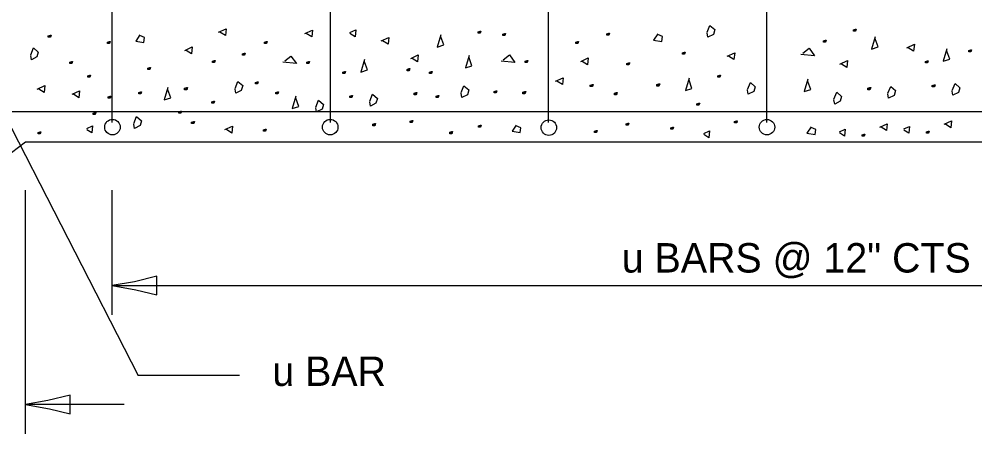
# Model space of a CAD drawing. Extents: x 2133490 to 2172050, y 2138301 to 2145980.
# Drawn here: x 2140823.8 to 2141018.8, y 2142172.5 to 2142257.1 of the extents above; entities that cross this region are included whole.
import ezdxf

# ---------------------------------------------------------------- set-up
doc = ezdxf.new("R2010")
doc.units = 0
for name, color, linetype in [('HS_Dimensions_and_Text', 7, 'Continuous'), ('ROW_Ex_Private_Boundary_Items', 7, 'Continuous'), ('ROW_Pr_Notes', 7, 'Continuous'), ('Topo_Ex_Bridge_Structures', 7, 'Continuous')]:
    doc.layers.add(name, color=color, linetype=linetype)

msp = doc.modelspace()

# ---------------------------------------------------------------- linework, layer by layer
at = {"layer": 'HS_Dimensions_and_Text'}
for p, q in [((2140825.08, 2142172.5), (2140825.08, 2142222.23)), ((2140842.74, 2142196.76), (2140842.74, 2142222.23)), ((2140842.74, 2142202.76), (2141154.44, 2142202.76)), ((2140845.22, 2142178.5), (2140825.08, 2142178.5))]:
    msp.add_line(p, q, dxfattribs=at)
at = {"layer": 'ROW_Ex_Private_Boundary_Items'}
for centre in [(2140842.8, 2142235.09), (2140887.23, 2142235.09), (2140931.84, 2142234.99), (2140976.34, 2142235.08)]:
    msp.add_circle(centre, 1.58, dxfattribs=at)
at = {"layer": 'ROW_Pr_Notes'}
for p, q in [((2140842.74, 2142236.03), (2140842.74, 2142304.06)), ((2140887.27, 2142236.03), (2140887.27, 2142304.06)), ((2140931.8, 2142236.03), (2140931.8, 2142304.06)), ((2140976.33, 2142236.03), (2140976.33, 2142304.06)), ((2140804.4, 2142269.6), (2140848.04, 2142184.39)), ((2140576.59, 2142238.29), (2141407.11, 2142238.29)), ((2140802.77, 2142215.3), (2140825.08, 2142232.1)), ((2140825.08, 2142232.1), (2141349.25, 2142232.1)), ((2140868.74, 2142184.39), (2140848.04, 2142184.39))]:
    msp.add_line(p, q, dxfattribs=at)
for points in [[(2140964.15, 2142254.44), (2140964.71, 2142255.85), (2140965.7, 2142255), (2140965.42, 2142254.02), (2140964.29, 2142253.45), (2140964.15, 2142254.3)], [(2140829.85, 2142253.73), (2140830.14, 2142253.87), (2140830.14, 2142253.45), (2140830, 2142253.45), (2140829.71, 2142253.45), (2140829.71, 2142253.45), (2140829.71, 2142253.73), (2140830.14, 2142253.87), (2140830.28, 2142253.87), (2140830.14, 2142253.45), (2140830, 2142253.45), (2140830, 2142253.87)], [(2140848.39, 2142253.91), (2140847.54, 2142252.65), (2140849.23, 2142252.37), (2140849.37, 2142253.35), (2140848.39, 2142253.78)], [(2140864.46, 2142254.46), (2140866.01, 2142255.16), (2140865.87, 2142253.76), (2140864.74, 2142254.46)], [(2140882.06, 2142254.19), (2140883.61, 2142254.89), (2140883.47, 2142253.48), (2140882.34, 2142254.19)], [(2140891.25, 2142254.37), (2140892.44, 2142254.91), (2140892.31, 2142253.51), (2140891.25, 2142254.16)], [(2140897.64, 2142252.69), (2140899.19, 2142253.4), (2140899.04, 2142251.99), (2140897.92, 2142252.69)], [(2140909.83, 2142253.95), (2140909.08, 2142251.42), (2140910.43, 2142251.86), (2140909.83, 2142253.5)], [(2140917.57, 2142254.53), (2140917.85, 2142254.67), (2140917.85, 2142254.25), (2140917.71, 2142254.25), (2140917.43, 2142254.25), (2140917.43, 2142254.25), (2140917.43, 2142254.53), (2140917.85, 2142254.67), (2140917.99, 2142254.67), (2140917.85, 2142254.25), (2140917.71, 2142254.25), (2140917.71, 2142254.67)], [(2140922.59, 2142254.07), (2140922.87, 2142254.21), (2140922.87, 2142253.79), (2140922.73, 2142253.79), (2140922.45, 2142253.79), (2140922.45, 2142253.79), (2140922.45, 2142254.07), (2140922.87, 2142254.21), (2140923.02, 2142254.21), (2140922.87, 2142253.79), (2140922.73, 2142253.79), (2140922.73, 2142254.21)], [(2140943.79, 2142254.13), (2140944.07, 2142254.27), (2140944.07, 2142253.85), (2140943.93, 2142253.85), (2140943.65, 2142253.85), (2140943.65, 2142253.85), (2140943.65, 2142254.13), (2140944.07, 2142254.27), (2140944.21, 2142254.27), (2140944.07, 2142253.85), (2140943.93, 2142253.85), (2140943.93, 2142254.27)], [(2140954.06, 2142254.13), (2140953.21, 2142252.86), (2140954.9, 2142252.58), (2140955.04, 2142253.56), (2140954.06, 2142253.99)], [(2140994.14, 2142254.95), (2140994.42, 2142255.09), (2140994.42, 2142254.67), (2140994.28, 2142254.67), (2140994, 2142254.67), (2140994, 2142254.67), (2140994, 2142254.95), (2140994.42, 2142255.09), (2140994.56, 2142255.09), (2140994.42, 2142254.67), (2140994.28, 2142254.67), (2140994.28, 2142255.09)], [(2140998.4, 2142253.54), (2140997.66, 2142251), (2140999, 2142251.45), (2140998.4, 2142253.09)], [(2140841.91, 2142252.43), (2140842.19, 2142252.57), (2140842.19, 2142252.15), (2140842.06, 2142252.15), (2140841.77, 2142252.15), (2140841.77, 2142252.15), (2140841.77, 2142252.43), (2140842.19, 2142252.57), (2140842.34, 2142252.57), (2140842.19, 2142252.15), (2140842.06, 2142252.15), (2140842.06, 2142252.57)], [(2140857.54, 2142250.75), (2140859.08, 2142251.45), (2140858.94, 2142250.05), (2140857.82, 2142250.75)], [(2140873.97, 2142252.44), (2140874.25, 2142252.59), (2140874.25, 2142252.16), (2140874.11, 2142252.16), (2140873.83, 2142252.16), (2140873.83, 2142252.16), (2140873.83, 2142252.44), (2140874.25, 2142252.59), (2140874.39, 2142252.59), (2140874.25, 2142252.16), (2140874.11, 2142252.16), (2140874.11, 2142252.59)], [(2140937.5, 2142252.41), (2140937.78, 2142252.55), (2140937.78, 2142252.13), (2140937.64, 2142252.13), (2140937.36, 2142252.13), (2140937.36, 2142252.13), (2140937.36, 2142252.41), (2140937.78, 2142252.55), (2140937.92, 2142252.55), (2140937.78, 2142252.13), (2140937.64, 2142252.13), (2140937.64, 2142252.55)], [(2140988.02, 2142252.69), (2140988.3, 2142252.84), (2140988.3, 2142252.41), (2140988.16, 2142252.41), (2140987.88, 2142252.41), (2140987.88, 2142252.41), (2140987.88, 2142252.69), (2140988.3, 2142252.84), (2140988.44, 2142252.84), (2140988.3, 2142252.41), (2140988.16, 2142252.41), (2140988.16, 2142252.84)], [(2141004.86, 2142251.3), (2141006.41, 2142252), (2141006.27, 2142250.59), (2141005.14, 2142251.3)], [(2140826.12, 2142249.83), (2140826.68, 2142251.24), (2140827.67, 2142250.4), (2140827.39, 2142249.41), (2140826.26, 2142248.85), (2140826.12, 2142249.69)], [(2140869.48, 2142250.02), (2140869.76, 2142250.16), (2140869.76, 2142249.74), (2140869.62, 2142249.74), (2140869.34, 2142249.74), (2140869.34, 2142249.74), (2140869.34, 2142250.02), (2140869.76, 2142250.16), (2140869.9, 2142250.16), (2140869.76, 2142249.74), (2140869.62, 2142249.74), (2140869.62, 2142250.16)], [(2140877.96, 2142248.61), (2140879.22, 2142249.59), (2140880.35, 2142248.05), (2140877.54, 2142248.33)], [(2140903.65, 2142249.11), (2140905.2, 2142249.81), (2140905.06, 2142248.4), (2140903.94, 2142249.11)], [(2140915.56, 2142249.7), (2140914.81, 2142247.16), (2140916.15, 2142247.62), (2140915.56, 2142249.26)], [(2140922.51, 2142248.83), (2140923.78, 2142249.81), (2140924.9, 2142248.26), (2140922.09, 2142248.54)], [(2140959.23, 2142250.24), (2140959.51, 2142250.38), (2140959.51, 2142249.96), (2140959.37, 2142249.96), (2140959.09, 2142249.96), (2140959.09, 2142249.96), (2140959.09, 2142250.24), (2140959.51, 2142250.38), (2140959.65, 2142250.38), (2140959.51, 2142249.96), (2140959.37, 2142249.96), (2140959.37, 2142250.38)], [(2140968.21, 2142249.58), (2140969.75, 2142250.28), (2140969.61, 2142248.87), (2140968.49, 2142249.58)], [(2140983.69, 2142250.21), (2140984.95, 2142251.2), (2140986.07, 2142249.65), (2140983.26, 2142249.93)], [(2141013.06, 2142251.05), (2141012.31, 2142248.52), (2141013.66, 2142248.97), (2141013.06, 2142250.61)], [(2141017.66, 2142250.73), (2141017.95, 2142250.87), (2141017.95, 2142250.45), (2141017.8, 2142250.45), (2141017.52, 2142250.45), (2141017.52, 2142250.45), (2141017.52, 2142250.73), (2141017.95, 2142250.87), (2141018.09, 2142250.87), (2141017.95, 2142250.45), (2141017.8, 2142250.45), (2141017.8, 2142250.87)], [(2140834.23, 2142248.35), (2140834.51, 2142248.49), (2140834.51, 2142248.07), (2140834.37, 2142248.07), (2140834.09, 2142248.07), (2140834.09, 2142248.07), (2140834.09, 2142248.35), (2140834.51, 2142248.49), (2140834.65, 2142248.49), (2140834.51, 2142248.07), (2140834.37, 2142248.07), (2140834.37, 2142248.49)], [(2140863.35, 2142248.53), (2140863.63, 2142248.67), (2140863.63, 2142248.25), (2140863.49, 2142248.25), (2140863.21, 2142248.25), (2140863.21, 2142248.25), (2140863.21, 2142248.53), (2140863.63, 2142248.67), (2140863.77, 2142248.67), (2140863.63, 2142248.25), (2140863.49, 2142248.25), (2140863.49, 2142248.67)], [(2140882.6, 2142248.33), (2140882.88, 2142248.47), (2140882.88, 2142248.05), (2140882.74, 2142248.05), (2140882.46, 2142248.05), (2140882.46, 2142248.05), (2140882.46, 2142248.33), (2140882.88, 2142248.47), (2140883.02, 2142248.47), (2140882.88, 2142248.05), (2140882.74, 2142248.05), (2140882.74, 2142248.47)], [(2140894.21, 2142248.86), (2140893.46, 2142246.33), (2140894.81, 2142246.78), (2140894.21, 2142248.42)], [(2140927.15, 2142248.54), (2140927.43, 2142248.69), (2140927.43, 2142248.26), (2140927.29, 2142248.26), (2140927.01, 2142248.26), (2140927.01, 2142248.26), (2140927.01, 2142248.54), (2140927.43, 2142248.69), (2140927.58, 2142248.69), (2140927.43, 2142248.26), (2140927.29, 2142248.26), (2140927.29, 2142248.69)], [(2140938.34, 2142248.51), (2140939.88, 2142249.22), (2140939.74, 2142247.81), (2140938.62, 2142248.51)], [(2140947.91, 2142248.06), (2140948.19, 2142248.2), (2140948.19, 2142247.78), (2140948.05, 2142247.78), (2140947.77, 2142247.78), (2140947.77, 2142247.78), (2140947.77, 2142248.06), (2140948.19, 2142248.2), (2140948.33, 2142248.2), (2140948.19, 2142247.78), (2140948.05, 2142247.78), (2140948.05, 2142248.2)], [(2140991.24, 2142247.96), (2140992.78, 2142248.67), (2140992.64, 2142247.26), (2140991.52, 2142247.96)], [(2141008.8, 2142248.48), (2141009.08, 2142248.63), (2141009.08, 2142248.2), (2141008.94, 2142248.2), (2141008.66, 2142248.2), (2141008.66, 2142248.2), (2141008.66, 2142248.48), (2141009.08, 2142248.63), (2141009.22, 2142248.63), (2141009.08, 2142248.2), (2141008.94, 2142248.2), (2141008.94, 2142248.63)], [(2140837.89, 2142245.53), (2140838.17, 2142245.68), (2140838.17, 2142245.25), (2140838.03, 2142245.25), (2140837.75, 2142245.25), (2140837.75, 2142245.25), (2140837.75, 2142245.53), (2140838.17, 2142245.68), (2140838.31, 2142245.68), (2140838.17, 2142245.25), (2140838.03, 2142245.25), (2140838.03, 2142245.68)], [(2140850.13, 2142247.1), (2140850.41, 2142247.24), (2140850.41, 2142246.82), (2140850.27, 2142246.82), (2140849.99, 2142246.82), (2140849.99, 2142246.82), (2140849.99, 2142247.1), (2140850.41, 2142247.24), (2140850.55, 2142247.24), (2140850.41, 2142246.82), (2140850.27, 2142246.82), (2140850.27, 2142247.24)], [(2140889.95, 2142246.3), (2140890.23, 2142246.44), (2140890.23, 2142246.01), (2140890.09, 2142246.01), (2140889.81, 2142246.01), (2140889.81, 2142246.01), (2140889.81, 2142246.3), (2140890.23, 2142246.44), (2140890.37, 2142246.44), (2140890.23, 2142246.01), (2140890.09, 2142246.01), (2140890.09, 2142246.44)], [(2140903.07, 2142246.88), (2140903.36, 2142247.02), (2140903.36, 2142246.6), (2140903.22, 2142246.6), (2140902.93, 2142246.6), (2140902.93, 2142246.6), (2140902.93, 2142246.88), (2140903.36, 2142247.02), (2140903.5, 2142247.02), (2140903.36, 2142246.6), (2140903.22, 2142246.6), (2140903.22, 2142247.02)], [(2140907.6, 2142246.3), (2140907.88, 2142246.44), (2140907.88, 2142246.01), (2140907.73, 2142246.01), (2140907.46, 2142246.01), (2140907.46, 2142246.01), (2140907.46, 2142246.3), (2140907.88, 2142246.44), (2140908.02, 2142246.44), (2140907.88, 2142246.01), (2140907.73, 2142246.01), (2140907.73, 2142246.44)], [(2140966.46, 2142245.54), (2140966.75, 2142245.68), (2140966.75, 2142245.26), (2140966.6, 2142245.26), (2140966.32, 2142245.26), (2140966.32, 2142245.26), (2140966.32, 2142245.54), (2140966.75, 2142245.68), (2140966.89, 2142245.68), (2140966.75, 2142245.26), (2140966.6, 2142245.26), (2140966.6, 2142245.68)], [(2140827.47, 2142242.86), (2140829.02, 2142243.56), (2140828.88, 2142242.16), (2140827.76, 2142242.86)], [(2140867.82, 2142242.98), (2140868.39, 2142244.39), (2140869.37, 2142243.55), (2140869.09, 2142242.56), (2140867.97, 2142242), (2140867.82, 2142242.85)], [(2140872.11, 2142244.18), (2140872.39, 2142244.32), (2140872.39, 2142243.9), (2140872.25, 2142243.9), (2140871.97, 2142243.9), (2140871.97, 2142243.9), (2140871.97, 2142244.18), (2140872.39, 2142244.32), (2140872.53, 2142244.32), (2140872.39, 2142243.9), (2140872.25, 2142243.9), (2140872.25, 2142244.32)], [(2140933.2, 2142244.47), (2140934.75, 2142245.17), (2140934.61, 2142243.76), (2140933.48, 2142244.47)], [(2140940.44, 2142243.64), (2140940.72, 2142243.79), (2140940.72, 2142243.37), (2140940.58, 2142243.37), (2140940.3, 2142243.37), (2140940.3, 2142243.37), (2140940.3, 2142243.64), (2140940.72, 2142243.79), (2140940.86, 2142243.79), (2140940.72, 2142243.37), (2140940.58, 2142243.37), (2140940.58, 2142243.79)], [(2140954.03, 2142243.76), (2140954.31, 2142243.9), (2140954.31, 2142243.48), (2140954.17, 2142243.48), (2140953.89, 2142243.48), (2140953.89, 2142243.48), (2140953.89, 2142243.76), (2140954.31, 2142243.9), (2140954.45, 2142243.9), (2140954.31, 2142243.48), (2140954.17, 2142243.48), (2140954.17, 2142243.9)], [(2140960.44, 2142245.09), (2140959.7, 2142242.55), (2140961.04, 2142243), (2140960.44, 2142244.64)], [(2140972.38, 2142242.77), (2140972.95, 2142244.18), (2140973.93, 2142243.33), (2140973.65, 2142242.35), (2140972.53, 2142241.79), (2140972.38, 2142242.63)], [(2140984.71, 2142244.87), (2140983.96, 2142242.33), (2140985.3, 2142242.78), (2140984.71, 2142244.42)], [(2141010.21, 2142243.6), (2141010.49, 2142243.74), (2141010.49, 2142243.32), (2141010.35, 2142243.32), (2141010.07, 2142243.32), (2141010.07, 2142243.32), (2141010.07, 2142243.6), (2141010.49, 2142243.74), (2141010.63, 2142243.74), (2141010.49, 2142243.32), (2141010.35, 2142243.32), (2141010.35, 2142243.74)], [(2141014.15, 2142242.57), (2141014.71, 2142243.98), (2141015.7, 2142243.13), (2141015.42, 2142242.15), (2141014.29, 2142241.59), (2141014.15, 2142242.43)], [(2140834.56, 2142241.8), (2140836.11, 2142242.5), (2140835.97, 2142241.09), (2140834.84, 2142241.8)], [(2140848.3, 2142242.16), (2140848.58, 2142242.3), (2140848.58, 2142241.88), (2140848.44, 2142241.88), (2140848.16, 2142241.88), (2140848.16, 2142241.88), (2140848.16, 2142242.16), (2140848.58, 2142242.3), (2140848.72, 2142242.3), (2140848.58, 2142241.88), (2140848.44, 2142241.88), (2140848.44, 2142242.3)], [(2140854.1, 2142243.18), (2140853.35, 2142240.64), (2140854.7, 2142241.09), (2140854.1, 2142242.73)], [(2140857.67, 2142243.02), (2140857.95, 2142243.15), (2140857.95, 2142242.73), (2140857.81, 2142242.73), (2140857.53, 2142242.73), (2140857.53, 2142242.73), (2140857.53, 2142243.02), (2140857.95, 2142243.15), (2140858.09, 2142243.15), (2140857.95, 2142242.73), (2140857.81, 2142242.73), (2140857.81, 2142243.15)], [(2140876.27, 2142242.14), (2140876.55, 2142242.28), (2140876.55, 2142241.85), (2140876.41, 2142241.85), (2140876.13, 2142241.85), (2140876.13, 2142241.85), (2140876.13, 2142242.14), (2140876.55, 2142242.28), (2140876.69, 2142242.28), (2140876.55, 2142241.85), (2140876.41, 2142241.85), (2140876.41, 2142242.28)], [(2140895.29, 2142240.38), (2140895.86, 2142241.79), (2140896.85, 2142240.95), (2140896.56, 2142239.96), (2140895.44, 2142239.4), (2140895.29, 2142240.24)], [(2140904.48, 2142241.99), (2140904.76, 2142242.14), (2140904.76, 2142241.71), (2140904.62, 2142241.71), (2140904.34, 2142241.71), (2140904.34, 2142241.71), (2140904.34, 2142241.99), (2140904.76, 2142242.14), (2140904.91, 2142242.14), (2140904.76, 2142241.71), (2140904.62, 2142241.71), (2140904.62, 2142242.14)], [(2140913.94, 2142242.14), (2140914.5, 2142243.54), (2140915.49, 2142242.7), (2140915.21, 2142241.71), (2140914.08, 2142241.15), (2140913.94, 2142241.99)], [(2140920.82, 2142242.35), (2140921.1, 2142242.5), (2140921.1, 2142242.07), (2140920.96, 2142242.07), (2140920.68, 2142242.07), (2140920.68, 2142242.07), (2140920.68, 2142242.35), (2140921.1, 2142242.5), (2140921.24, 2142242.5), (2140921.1, 2142242.07), (2140920.96, 2142242.07), (2140920.96, 2142242.5)], [(2140926.69, 2142242.2), (2140926.97, 2142242.34), (2140926.97, 2142241.91), (2140926.83, 2142241.91), (2140926.55, 2142241.91), (2140926.55, 2142241.91), (2140926.55, 2142242.2), (2140926.97, 2142242.34), (2140927.11, 2142242.34), (2140926.97, 2142241.91), (2140926.83, 2142241.91), (2140926.83, 2142242.34)], [(2140945.35, 2142241.99), (2140945.63, 2142242.13), (2140945.63, 2142241.71), (2140945.49, 2142241.71), (2140945.21, 2142241.71), (2140945.21, 2142241.71), (2140945.21, 2142241.99), (2140945.63, 2142242.13), (2140945.77, 2142242.13), (2140945.63, 2142241.71), (2140945.49, 2142241.71), (2140945.49, 2142242.13)], [(2140990.01, 2142240.78), (2140990.58, 2142242.19), (2140991.56, 2142241.35), (2140991.28, 2142240.36), (2140990.16, 2142239.8), (2140990.01, 2142240.64)], [(2140997.08, 2142243.02), (2140997.36, 2142243.15), (2140997.36, 2142242.73), (2140997.22, 2142242.73), (2140996.94, 2142242.73), (2140996.94, 2142242.73), (2140996.94, 2142243.02), (2140997.36, 2142243.15), (2140997.5, 2142243.15), (2140997.36, 2142242.73), (2140997.22, 2142242.73), (2140997.22, 2142243.15)], [(2141001.02, 2142241.99), (2141001.58, 2142243.4), (2141002.57, 2142242.55), (2141002.29, 2142241.57), (2141001.16, 2142241), (2141001.02, 2142241.85)], [(2140842.07, 2142241.26), (2140842.35, 2142241.41), (2140842.35, 2142240.98), (2140842.21, 2142240.98), (2140841.93, 2142240.98), (2140841.93, 2142240.98), (2140841.93, 2142241.26), (2140842.35, 2142241.41), (2140842.49, 2142241.41), (2140842.35, 2142240.98), (2140842.21, 2142240.98), (2140842.21, 2142241.41)], [(2140863.21, 2142240.24), (2140863.49, 2142240.38), (2140863.49, 2142239.96), (2140863.35, 2142239.96), (2140863.07, 2142239.96), (2140863.07, 2142239.96), (2140863.07, 2142240.24), (2140863.49, 2142240.38), (2140863.63, 2142240.38), (2140863.49, 2142239.96), (2140863.35, 2142239.96), (2140863.35, 2142240.38)], [(2140880.21, 2142241.43), (2140879.46, 2142238.89), (2140880.8, 2142239.33), (2140880.21, 2142240.98)], [(2140884.29, 2142239.18), (2140884.85, 2142240.59), (2140885.84, 2142239.74), (2140885.56, 2142238.76), (2140884.43, 2142238.2), (2140884.29, 2142239.04)], [(2140891.36, 2142241.41), (2140891.64, 2142241.55), (2140891.64, 2142241.13), (2140891.5, 2142241.13), (2140891.21, 2142241.13), (2140891.21, 2142241.13), (2140891.21, 2142241.41), (2140891.64, 2142241.55), (2140891.78, 2142241.55), (2140891.64, 2142241.13), (2140891.5, 2142241.13), (2140891.5, 2142241.55)], [(2140909, 2142241.41), (2140909.28, 2142241.55), (2140909.28, 2142241.13), (2140909.14, 2142241.13), (2140908.86, 2142241.13), (2140908.86, 2142241.13), (2140908.86, 2142241.41), (2140909.28, 2142241.55), (2140909.42, 2142241.55), (2140909.28, 2142241.13), (2140909.14, 2142241.13), (2140909.14, 2142241.55)], [(2140962.19, 2142239.82), (2140962.47, 2142239.96), (2140962.47, 2142239.54), (2140962.33, 2142239.54), (2140962.05, 2142239.54), (2140962.05, 2142239.54), (2140962.05, 2142239.82), (2140962.47, 2142239.96), (2140962.61, 2142239.96), (2140962.47, 2142239.54), (2140962.33, 2142239.54), (2140962.33, 2142239.96)], [(2140839.01, 2142237.94), (2140839.29, 2142238.08), (2140839.29, 2142237.65), (2140839.15, 2142237.65), (2140838.87, 2142237.65), (2140838.87, 2142237.65), (2140838.87, 2142237.94), (2140839.29, 2142238.08), (2140839.44, 2142238.08), (2140839.29, 2142237.65), (2140839.15, 2142237.65), (2140839.15, 2142238.08)], [(2140856.46, 2142238.22), (2140856.74, 2142238.36), (2140856.74, 2142237.94), (2140856.6, 2142237.94), (2140856.32, 2142237.94), (2140856.32, 2142237.94), (2140856.32, 2142238.22), (2140856.74, 2142238.36), (2140856.88, 2142238.36), (2140856.74, 2142237.94), (2140856.6, 2142237.94), (2140856.6, 2142238.36)], [(2140847.17, 2142235.82), (2140847.74, 2142237.23), (2140848.72, 2142236.38), (2140848.44, 2142235.4), (2140847.32, 2142234.84), (2140847.17, 2142235.68)], [(2140859.1, 2142236.08), (2140859.39, 2142236.22), (2140859.39, 2142235.8), (2140859.25, 2142235.8), (2140858.96, 2142235.8), (2140858.96, 2142235.8), (2140858.96, 2142236.08), (2140859.39, 2142236.22), (2140859.53, 2142236.22), (2140859.39, 2142235.8), (2140859.25, 2142235.8), (2140859.25, 2142236.22)], [(2140896.07, 2142235.66), (2140896.35, 2142235.8), (2140896.35, 2142235.38), (2140896.21, 2142235.38), (2140895.92, 2142235.38), (2140895.92, 2142235.38), (2140895.92, 2142235.66), (2140896.35, 2142235.8), (2140896.49, 2142235.8), (2140896.35, 2142235.38), (2140896.21, 2142235.38), (2140896.21, 2142235.8)], [(2140903.65, 2142236.3), (2140903.94, 2142236.44), (2140903.94, 2142236.02), (2140903.79, 2142236.02), (2140903.51, 2142236.02), (2140903.51, 2142236.02), (2140903.51, 2142236.3), (2140903.94, 2142236.44), (2140904.08, 2142236.44), (2140903.94, 2142236.02), (2140903.79, 2142236.02), (2140903.79, 2142236.44)], [(2140947.72, 2142235.79), (2140948, 2142235.93), (2140948, 2142235.51), (2140947.86, 2142235.51), (2140947.58, 2142235.51), (2140947.58, 2142235.51), (2140947.58, 2142235.79), (2140948, 2142235.93), (2140948.14, 2142235.93), (2140948, 2142235.51), (2140947.86, 2142235.51), (2140947.86, 2142235.93)], [(2140969.88, 2142236.26), (2140970.16, 2142236.4), (2140970.16, 2142235.98), (2140970.01, 2142235.98), (2140969.73, 2142235.98), (2140969.73, 2142235.98), (2140969.73, 2142236.26), (2140970.16, 2142236.4), (2140970.29, 2142236.4), (2140970.16, 2142235.98), (2140970.01, 2142235.98), (2140970.01, 2142236.4)], [(2140999.34, 2142235.09), (2141000.88, 2142235.79), (2141000.74, 2142234.39), (2140999.62, 2142235.09)], [(2141012.46, 2142235.67), (2141014.01, 2142236.38), (2141013.87, 2142234.97), (2141012.74, 2142235.67)], [(2140827.76, 2142233.99), (2140828.04, 2142234.14), (2140828.04, 2142233.71), (2140827.9, 2142233.71), (2140827.61, 2142233.71), (2140827.61, 2142233.71), (2140827.61, 2142233.99), (2140828.04, 2142234.14), (2140828.18, 2142234.14), (2140828.04, 2142233.71), (2140827.9, 2142233.71), (2140827.9, 2142234.14)], [(2140837.56, 2142234.78), (2140838.75, 2142235.32), (2140838.6, 2142233.91), (2140837.56, 2142234.56)], [(2140865.76, 2142234.59), (2140867.31, 2142235.29), (2140867.17, 2142233.88), (2140866.04, 2142234.59)], [(2140873.74, 2142234.54), (2140874.02, 2142234.68), (2140874.02, 2142234.26), (2140873.88, 2142234.26), (2140873.59, 2142234.26), (2140873.59, 2142234.26), (2140873.59, 2142234.54), (2140874.02, 2142234.68), (2140874.16, 2142234.68), (2140874.02, 2142234.26), (2140873.88, 2142234.26), (2140873.88, 2142234.68)], [(2140911.77, 2142234.04), (2140912.06, 2142234.18), (2140912.06, 2142233.75), (2140911.92, 2142233.75), (2140911.64, 2142233.75), (2140911.64, 2142233.75), (2140911.64, 2142234.04), (2140912.06, 2142234.18), (2140912.2, 2142234.18), (2140912.06, 2142233.75), (2140911.92, 2142233.75), (2140911.92, 2142234.18)], [(2140917.6, 2142235.38), (2140917.88, 2142235.52), (2140917.88, 2142235.1), (2140917.74, 2142235.1), (2140917.46, 2142235.1), (2140917.46, 2142235.1), (2140917.46, 2142235.38), (2140917.88, 2142235.52), (2140918.02, 2142235.52), (2140917.88, 2142235.1), (2140917.74, 2142235.1), (2140917.74, 2142235.52)], [(2140925.17, 2142235.52), (2140924.32, 2142234.26), (2140926.01, 2142233.97), (2140926.15, 2142234.96), (2140925.17, 2142235.38)], [(2140941.27, 2142234.24), (2140941.55, 2142234.39), (2140941.55, 2142233.96), (2140941.41, 2142233.96), (2140941.13, 2142233.96), (2140941.13, 2142233.96), (2140941.13, 2142234.24), (2140941.55, 2142234.39), (2140941.69, 2142234.39), (2140941.55, 2142233.96), (2140941.41, 2142233.96), (2140941.41, 2142234.39)], [(2140956.86, 2142234.93), (2140957.14, 2142235.07), (2140957.14, 2142234.65), (2140956.99, 2142234.65), (2140956.72, 2142234.65), (2140956.72, 2142234.65), (2140956.72, 2142234.93), (2140957.14, 2142235.07), (2140957.28, 2142235.07), (2140957.14, 2142234.65), (2140956.99, 2142234.65), (2140956.99, 2142235.07)], [(2140963.44, 2142233.79), (2140964.62, 2142234.33), (2140964.48, 2142232.92), (2140963.44, 2142233.58)], [(2140985.34, 2142235.16), (2140984.5, 2142233.89), (2140986.19, 2142233.6), (2140986.33, 2142234.59), (2140985.34, 2142235.01)], [(2140991.11, 2142234.13), (2140992.3, 2142234.67), (2140992.16, 2142233.26), (2140991.11, 2142233.92)], [(2141004.24, 2142234.71), (2141005.42, 2142235.25), (2141005.28, 2142233.85), (2141004.24, 2142234.5)], [(2141009.04, 2142234.11), (2141009.32, 2142234.26), (2141009.32, 2142233.84), (2141009.18, 2142233.84), (2141008.9, 2142233.84), (2141008.9, 2142233.84), (2141008.9, 2142234.11), (2141009.32, 2142234.26), (2141009.46, 2142234.26), (2141009.32, 2142233.84), (2141009.18, 2142233.84), (2141009.18, 2142234.26)], [(2140995.92, 2142233.53), (2140996.2, 2142233.67), (2140996.2, 2142233.25), (2140996.06, 2142233.25), (2140995.77, 2142233.25), (2140995.77, 2142233.25), (2140995.77, 2142233.53), (2140996.2, 2142233.67), (2140996.34, 2142233.67), (2140996.2, 2142233.25), (2140996.06, 2142233.25), (2140996.06, 2142233.67)]]:
    msp.add_lwpolyline(points, dxfattribs=at)
at = {"layer": 'Topo_Ex_Bridge_Structures'}
for points in [[(2140851.84, 2142200.85), (2140851.85, 2142202.76), (2140851.85, 2142204.66), (2140847.29, 2142203.54), (2140842.74, 2142202.76), (2140847.6, 2142201.87)], [(2140834.18, 2142176.59), (2140834.19, 2142178.5), (2140834.19, 2142180.4), (2140829.63, 2142179.28), (2140825.08, 2142178.5), (2140829.94, 2142177.61)]]:
    msp.add_lwpolyline(points, close=True, dxfattribs=at)

# ---------------------------------------------------------------- texts
at = {"layer": 'HS_Dimensions_and_Text'}
for s, p in [('u BARS @ 12" CTS', (2140946.72, 2142205.42)), ('u BAR', (2140875.42, 2142182.28))]:
    msp.add_text(s, height=6, dxfattribs=at).set_placement(p)

doc.saveas('drawing.dxf')
